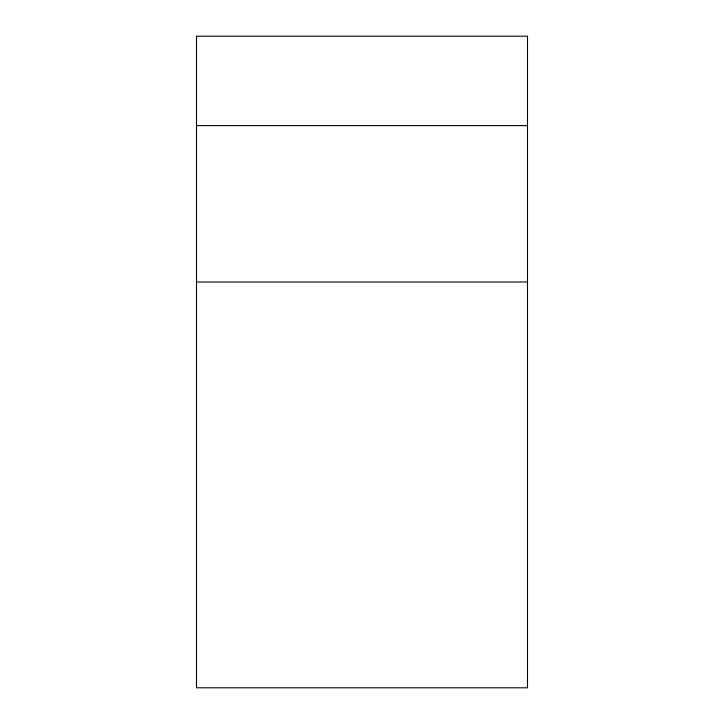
<?xml version="1.0" encoding="UTF-8"?>
<svg xmlns="http://www.w3.org/2000/svg" width="724" height="724" viewBox="0 0 724 724"><rect width="100%" height="100%" fill="white"/><g stroke="black" fill="none" stroke-linecap="round" stroke-linejoin="round"><path stroke-width="1.09" d="M196.494 125.605L527.506 125.605M196.494 281.989L527.506 281.989M527.506 36.2L196.494 36.2L196.494 687.8L527.506 687.8L527.506 36.2"/></g></svg>
